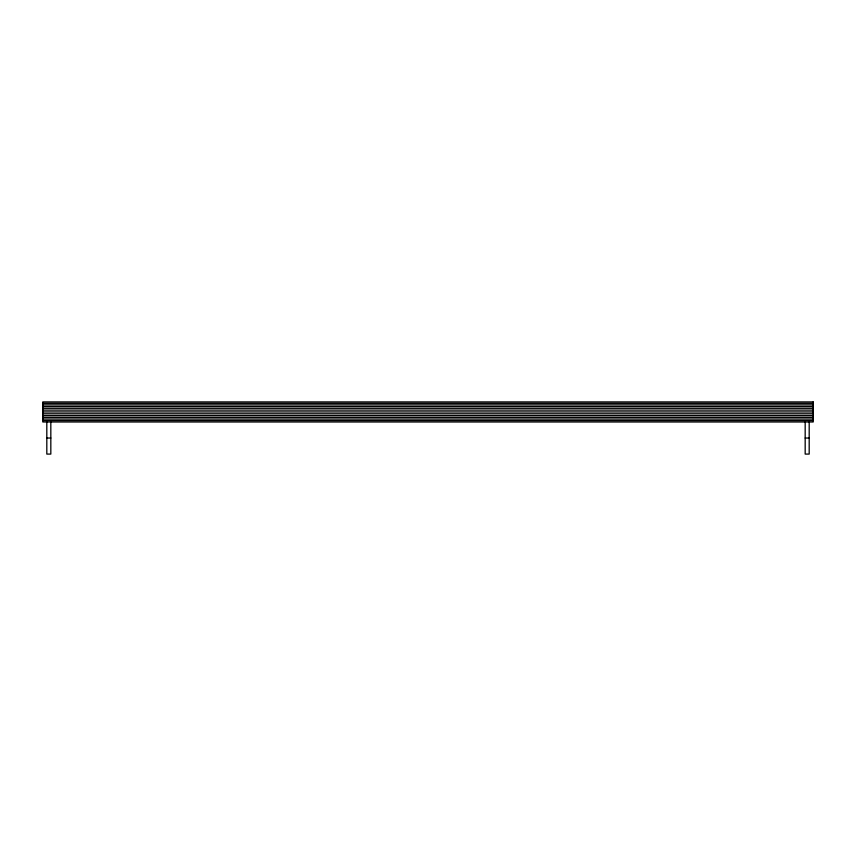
<?xml version="1.0" encoding="UTF-8"?>
<svg xmlns="http://www.w3.org/2000/svg" width="856" height="856" viewBox="0 0 856 856"><rect width="100%" height="100%" fill="white"/><g stroke="black" fill="none" stroke-linecap="round" stroke-linejoin="round"><path stroke-width="1.28" d="M42.8 403.337L813.2 403.337M42.8 404.888L813.2 404.888M42.8 406.547L813.2 406.547M42.8 408.301L813.2 408.301M42.8 410.11L813.2 410.11M42.8 411.95L813.2 411.95M42.8 413.79L813.2 413.79M42.8 415.599L813.2 415.599M42.8 417.354L813.2 417.354M42.8 419.012L813.2 419.012M42.8 420.564L813.2 420.564M46.812 438.037L50.825 438.037M805.175 438.037L809.188 438.037M809.188 421.987L809.188 454.087L805.175 454.087L805.175 421.987M50.825 421.987L50.825 454.087L46.812 454.087L46.812 421.987M813.2 401.913L42.8 401.913L42.8 421.987L813.2 421.987L813.2 401.913"/></g></svg>
